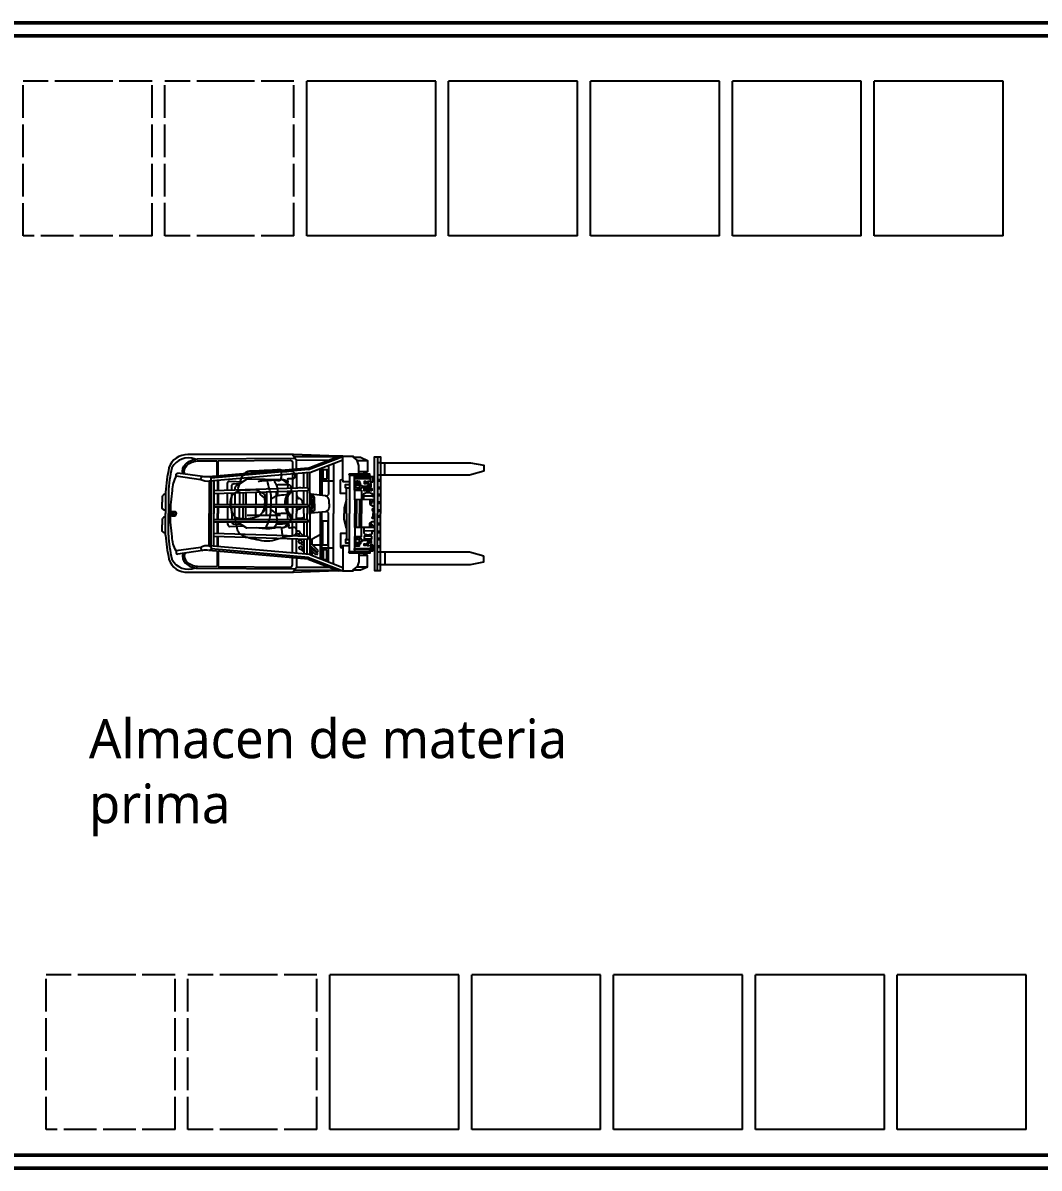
# Model space of a CAD drawing. Header units: millimetres. Extents: x 44692 to 174433, y -26273 to 14445.
# Drawn here: x 131540 to 139420, y -20286 to -11401 of the extents above; entities that cross this region are included whole.
import ezdxf

# ---------------------------------------------------------------- set-up
doc = ezdxf.new("R2010")
doc.units = ezdxf.units.MM
doc.header["$LTSCALE"] = 100
doc.linetypes.add('DASHEDX2', pattern=[3.048, 2.54, -0.508])
for name, color, linetype in [('Area proceso', 90, 'DASHEDX2'), ('Mesas-estantes', 230, 'Continuous'), ('Personal', 171, 'Continuous'), ('rotulo', 211, 'Continuous'), ('Transporte semielaborado', 30, 'Continuous')]:
    doc.layers.add(name, color=color, linetype=linetype)
doc.layers.add('Paredes', color=7, linetype='Continuous', lineweight=50)
doc.styles.add('OpenSans', font='OpenSans-Regular.ttf')

# ---------------------------------------------------------------- blocks, each defined once
blk = doc.blocks.new('pa17-16')
for points, knots in [([(5.62, 2.5537), (5.6188, 2.5427), (5.6154, 2.5253), (5.6223, 2.4901), (5.6346, 2.4293), (5.661, 2.4064), (5.685, 2.3908), (5.7322, 2.3832), (5.7723, 2.3842), (5.7881, 2.3969), (5.8018, 2.4268), (5.8146, 2.4162), (5.8324, 2.4305), (5.8382, 2.4568), (5.8318, 2.5038), (5.8344, 2.5615), (5.8137, 2.5937), (5.7944, 2.6284), (5.7307, 2.6388), (5.7037, 2.6296), (5.6679, 2.626), (5.6442, 2.6055), (5.6228, 2.5961), (5.6214, 2.5667), (5.62, 2.5537)], [0, 0, 0, 0, 0.297584, 0.631064, 1.068635, 1.39533, 1.69617, 2.097861, 2.458938, 2.716293, 3.010442, 3.199165, 3.447293, 3.731671, 4.119196, 4.541864, 4.881702, 5.22714, 5.673063, 5.989311, 6.327668, 6.644571, 6.906626, 7.259736, 7.259736, 7.259736, 7.259736]), ([(5.5575, 2.4391), (5.5549, 2.4218), (5.5525, 2.3852), (5.5491, 2.3329), (5.5712, 2.2599), (5.5431, 2.2589), (5.5029, 2.2526), (5.4793, 2.2435), (5.4785, 2.2813), (5.4499, 2.3438), (5.4658, 2.4235), (5.4776, 2.5033), (5.5116, 2.5798), (5.5552, 2.585), (5.608, 2.5962), (5.6336, 2.6001)], [0, 0, 0, 0, 0.404899, 0.829805, 1.276298, 1.516647, 1.885942, 2.122553, 2.418487, 2.881882, 3.382407, 3.897515, 4.613825, 5.020942, 5.393355, 5.393355, 5.393355, 5.393355]), ([(5.8196, 2.5846), (5.837, 2.5819), (5.8817, 2.5675), (5.9755, 2.5418), (5.972, 2.4609), (5.9791, 2.3926), (5.9812, 2.315), (5.9891, 2.2612), (5.9692, 2.2664), (5.9401, 2.2663), (5.9063, 2.2668), (5.9005, 2.2811), (5.909, 2.3184), (5.9007, 2.3606), (5.9019, 2.4011), (5.8964, 2.4238), (5.8933, 2.4348)], [6.682038, 6.682038, 6.682038, 6.682038, 7.076266, 7.806153, 8.304227, 8.77662, 9.284333, 9.649979, 9.844608, 10.160206, 10.472731, 10.661147, 10.998544, 11.371438, 11.724832, 12.051545, 12.051545, 12.051545, 12.051545]), ([(5.5522, 2.3809), (5.573, 2.3653), (5.6222, 2.3398), (5.6924, 2.3383), (5.7952, 2.3323), (5.8376, 2.352), (5.881, 2.3613), (5.9019, 2.366)], [0, 0, 0, 0, 0.49262, 0.970296, 1.525877, 1.91054, 2.357805, 2.357805, 2.357805, 2.357805]), ([(5.6724, 2.3994), (5.675, 2.3947), (5.6837, 2.383), (5.7041, 2.3718), (5.7348, 2.3697), (5.774, 2.3728), (5.8085, 2.3874), (5.8116, 2.4015), (5.8144, 2.4199)], [0.121052, 0.121052, 0.121052, 0.121052, 0.297289, 0.584433, 0.895396, 1.26174, 1.600834, 1.760925, 1.760925, 1.760925, 1.760925]), ([(5.5552, 2.3206), (5.5597, 2.3147), (5.5706, 2.3043), (5.5892, 2.2916), (5.6248, 2.2913), (5.6613, 2.2967), (5.6731, 2.3154), (5.6858, 2.3299), (5.6912, 2.3378)], [0, 0, 0, 0, 0.262594, 0.520609, 0.853848, 1.185107, 1.43842, 1.738028, 1.738028, 1.738028, 1.738028]), ([(5.5867, 2.2952), (5.5866, 2.2877), (5.5872, 2.2667), (5.5883, 2.1873), (5.6353, 2.19), (5.6673, 2.2128), (5.6606, 2.2618), (5.6599, 2.2881), (5.6606, 2.3008)], [0.078483, 0.078483, 0.078483, 0.078483, 0.321516, 0.797556, 1.122606, 1.448668, 1.830958, 2.166281, 2.166281, 2.166281, 2.166281]), ([(5.7713, 2.3359), (5.7736, 2.3305), (5.7786, 2.3203), (5.7954, 2.2951), (5.8154, 2.2848), (5.8612, 2.2906), (5.8838, 2.3057), (5.8988, 2.3117), (5.9058, 2.3148)], [0, 0, 0, 0, 0.233477, 0.532145, 0.79329, 1.163492, 1.458071, 1.725911, 1.725911, 1.725911, 1.725911]), ([(5.7943, 2.2992), (5.7951, 2.2858), (5.7984, 2.2614), (5.8038, 2.2002), (5.8255, 2.1869), (5.8672, 2.191), (5.8755, 2.2117), (5.8718, 2.2605), (5.8715, 2.286), (5.871, 2.2978)], [0, 0, 0, 0, 0.353805, 0.775896, 1.041599, 1.377968, 1.615337, 2.001902, 2.313716, 2.313716, 2.313716, 2.313716]), ([(5.4915, 2.2484), (5.4936, 2.2374), (5.4981, 2.215), (5.4968, 2.1806), (5.512, 2.1445), (5.5569, 2.147), (5.5634, 2.1681), (5.5498, 2.2128), (5.5753, 2.1995), (5.5912, 2.209), (5.5741, 2.2257), (5.5617, 2.2339), (5.5559, 2.2515), (5.5556, 2.26)], [0, 0, 0, 0, 0.324329, 0.654038, 0.980089, 1.31306, 1.562526, 1.890179, 2.123217, 2.319335, 2.559559, 2.78492, 3.066636, 3.066636, 3.066636, 3.066636]), ([(5.9713, 2.2652), (5.9703, 2.2553), (5.9686, 2.234), (5.9786, 2.2017), (5.9668, 2.1644), (5.9218, 2.1628), (5.9134, 2.1832), (5.9229, 2.229), (5.8988, 2.2135), (5.882, 2.2215), (5.8976, 2.2397), (5.908, 2.248), (5.912, 2.2618), (5.9127, 2.2683)], [0.038839, 0.038839, 0.038839, 0.038839, 0.324329, 0.654038, 0.980089, 1.31306, 1.562526, 1.890179, 2.123217, 2.319335, 2.559559, 2.78492, 2.989829, 2.989829, 2.989829, 2.989829])]:
    blk.add_open_spline(points, degree=3, knots=knots)

msp = doc.modelspace()

# ---------------------------------------------------------------- linework, layer by layer
at = {"layer": 'Area proceso'}
for p, q in [((132041.479, -11854.069), (131541.479, -11854.069)), ((131541.479, -13052.692), (131541.479, -11854.069)), ((132541.479, -11854.069), (132041.479, -11854.069)), ((132541.479, -13052.692), (132541.479, -11854.069)), ((133141.479, -11853.732), (132641.479, -11853.732)), ((132641.479, -13052.354), (132641.479, -11853.732)), ((133641.479, -11853.732), (133141.479, -11853.732)), ((133641.479, -13052.354), (133641.479, -11853.732)), ((132541.479, -13052.692), (131541.479, -13052.692)), ((133141.479, -13052.354), (132641.479, -13052.354)), ((133641.479, -13052.354), (133141.479, -13052.354)), ((132220.005, -18787.805), (131720.005, -18787.805)), ((131720.005, -19986.428), (131720.005, -18787.805)), ((132720.005, -18787.805), (132220.005, -18787.805)), ((132720.005, -19986.428), (132720.005, -18787.805)), ((133320.004, -18787.468), (132820.004, -18787.468)), ((132820.004, -19986.091), (132820.004, -18787.468)), ((133820.004, -18787.468), (133320.004, -18787.468)), ((133820.004, -19986.091), (133820.004, -18787.468)), ((132720.005, -19986.428), (131720.005, -19986.428)), ((133320.004, -19986.091), (132820.004, -19986.091)), ((133820.004, -19986.091), (133320.004, -19986.091))]:
    msp.add_line(p, q, dxfattribs=at)
at = {"layer": 'Mesas-estantes'}
for p, q in [((134241.479, -11853.732), (133741.479, -11853.732)), ((133741.479, -13052.354), (133741.479, -11853.732)), ((134741.479, -11853.732), (134241.479, -11853.732)), ((134741.479, -13052.354), (134741.479, -11853.732)), ((135341.478, -11853.394), (134841.478, -11853.394)), ((134841.478, -13052.017), (134841.478, -11853.394)), ((135841.478, -11853.394), (135341.478, -11853.394)), ((135841.478, -13052.017), (135841.478, -11853.394)), ((136441.478, -11853.394), (135941.478, -11853.394)), ((135941.478, -13052.017), (135941.478, -11853.394)), ((136941.478, -11853.394), (136441.478, -11853.394)), ((136941.478, -13052.017), (136941.478, -11853.394)), ((137541.478, -11853.394), (137041.478, -11853.394)), ((137041.478, -13052.017), (137041.478, -11853.394)), ((138041.478, -11853.394), (137541.478, -11853.394)), ((138041.478, -13052.017), (138041.478, -11853.394)), ((138641.478, -11853.394), (138141.478, -11853.394)), ((138141.478, -13052.017), (138141.478, -11853.394)), ((139141.478, -11853.394), (138641.478, -11853.394)), ((139141.478, -13052.017), (139141.478, -11853.394)), ((134741.479, -13052.354), (133741.479, -13052.354)), ((135341.478, -13052.017), (134841.478, -13052.017)), ((135841.478, -13052.017), (135341.478, -13052.017)), ((136441.478, -13052.017), (135941.478, -13052.017)), ((136941.478, -13052.017), (136441.478, -13052.017)), ((137541.478, -13052.017), (137041.478, -13052.017)), ((138041.478, -13052.017), (137541.478, -13052.017)), ((138641.478, -13052.017), (138141.478, -13052.017)), ((139141.478, -13052.017), (138641.478, -13052.017)), ((134420.004, -18787.468), (133920.004, -18787.468)), ((133920.004, -19986.091), (133920.004, -18787.468)), ((134920.004, -18787.468), (134420.004, -18787.468)), ((134920.004, -19986.091), (134920.004, -18787.468)), ((135520.003, -18787.131), (135020.003, -18787.131)), ((135020.003, -19985.754), (135020.003, -18787.131)), ((136020.003, -18787.131), (135520.003, -18787.131)), ((136020.003, -19985.754), (136020.003, -18787.131)), ((136620.003, -18787.131), (136120.003, -18787.131)), ((136120.003, -19985.754), (136120.003, -18787.131)), ((137120.003, -18787.131), (136620.003, -18787.131)), ((137120.003, -19985.754), (137120.003, -18787.131)), ((137720.003, -18787.131), (137220.003, -18787.131)), ((137220.003, -19985.754), (137220.003, -18787.131)), ((138220.003, -18787.131), (137720.003, -18787.131)), ((138220.003, -19985.754), (138220.003, -18787.131)), ((138820.003, -18787.131), (138320.003, -18787.131)), ((138320.003, -19985.754), (138320.003, -18787.131)), ((139320.003, -18787.131), (138820.003, -18787.131)), ((139320.003, -19985.754), (139320.003, -18787.131)), ((134420.004, -19986.091), (133920.004, -19986.091)), ((134920.004, -19986.091), (134420.004, -19986.091)), ((135520.003, -19985.754), (135020.003, -19985.754)), ((136020.003, -19985.754), (135520.003, -19985.754)), ((136620.003, -19985.754), (136120.003, -19985.754)), ((137120.003, -19985.754), (136620.003, -19985.754)), ((137720.003, -19985.754), (137220.003, -19985.754)), ((138220.003, -19985.754), (137720.003, -19985.754)), ((138820.003, -19985.754), (138320.003, -19985.754)), ((139320.003, -19985.754), (138820.003, -19985.754))]:
    msp.add_line(p, q, dxfattribs=at)
at = {"layer": 'Paredes', "color": 0}
for p, q in [((139620.003, -11401.309), (131225.573, -11401.309)), ((137025.572, -20186.091), (137125.572, -20186.091)), ((131125.573, -20286.091), (143310.452, -20286.091))]:
    msp.add_line(p, q, dxfattribs=at)
at = {"layer": 'Paredes'}
for p, q in [((139620.003, -11401.309), (131225.573, -11401.309)), ((131225.573, -11501.309), (139520.003, -11501.309)), ((139520.003, -11501.309), (131225.573, -11501.309)), ((131225.573, -20186.091), (137025.572, -20186.091)), ((137125.572, -20186.091), (143110.452, -20186.091))]:
    msp.add_line(p, q, dxfattribs=at)
at = {"layer": 'Transporte semielaborado'}
for p, q in [((133638.45, -14750.998), (132820.211, -14750.998)), ((133980.838, -14763.326), (133638.45, -14750.998)), ((133909.054, -14834.034), (133909.054, -15060.987)), ((134021.2, -14763.326), (133980.838, -14763.326)), ((133751.806, -14855.734), (132982.031, -14922.382)), ((133763.973, -14890.199), (132985.084, -14957.636)), ((133763.973, -15048.51), (133763.973, -14890.199)), ((133845.604, -15065.595), (133845.604, -14858.714)), ((132985.084, -14957.636), (132985.084, -15208.228)), ((133020.89, -14954.536), (133020.89, -15208.228)), ((133751.217, -15007.795), (133020.89, -15031.783)), ((133857.613, -14955.826), (133857.613, -15066.856)), ((132646.53, -15041.728), (132646.53, -15208.228)), ((132668.035, -15041.728), (132668.035, -15208.228)), ((133751.217, -15030.825), (133020.89, -15054.814)), ((133661.287, -15065.51), (133675.184, -15090.848)), ((133661.287, -15087.6), (133667.115, -15097.814)), ((133886.597, -15069.899), (133771.999, -15057.868)), ((133661.287, -15175.827), (133667.115, -15165.613)), ((133661.287, -15197.917), (133675.184, -15172.578)), ((133719.487, -15126.053), (133707.404, -15126.053)), ((133719.487, -15137.373), (133707.429, -15137.373)), ((133780.394, -15126.053), (133763.973, -15126.053)), ((133780.406, -15137.373), (133763.973, -15137.373)), ((132646.53, -15374.727), (132646.53, -15208.228)), ((132668.035, -15374.727), (132668.035, -15208.228)), ((132985.084, -15458.82), (132985.084, -15208.228)), ((133020.89, -15461.92), (133020.89, -15208.228)), ((133763.973, -15214.916), (133763.973, -15373.228)), ((133886.597, -15193.528), (133771.999, -15205.559)), ((133845.604, -15197.831), (133845.604, -15557.742)), ((133857.613, -15475.419), (133857.613, -15196.57)), ((133909.054, -15582.422), (133909.054, -15202.44)), ((133751.217, -15385.63), (133020.89, -15361.642)), ((133715.784, -15384.466), (133686.434, -15356.016)), ((133763.973, -15367.945), (133763.973, -15526.256)), ((133763.973, -15526.256), (132985.084, -15458.82)), ((133751.217, -15408.661), (133020.89, -15384.672)), ((133719.487, -15438.119), (133704.119, -15427.097)), ((133831.486, -15496.621), (133763.973, -15431.177)), ((133751.806, -15560.721), (132982.031, -15494.073)), ((133719.487, -15483.345), (133707.804, -15474.966)), ((133826.659, -15514.981), (133763.973, -15470.023)), ((133796.697, -15538.718), (133763.973, -15515.249)), ((133817.827, -15527.295), (133826.659, -15514.981)), ((133820.94, -15507.502), (133831.486, -15496.621)), ((133638.45, -15665.457), (132820.211, -15665.457)), ((133980.838, -15653.129), (133630.392, -15665.457)), ((134021.2, -15653.129), (133980.838, -15653.129))]:
    msp.add_line(p, q, dxfattribs=at)
for points in [[(132779.598, -14899.264, -0.29174969), (132801.475, -14823.592, -0.17249408), (132893.076, -14784.425), (133650.528, -14778.701)], [(132796.243, -14901.624, -0.32531595), (132811.437, -14834.651, -0.17208371), (132893.607, -14799.305), (133046.66, -14798.148)], [(133052.978, -14798.1), (133614.159, -14793.86, -0.4164284), (133630.252, -14809.832), (133630.252, -14866.258)], [(134021.2, -14952.348), (134021.2, -14763.326), (134099.858, -14763.326), (134099.858, -14770.812), (134157.915, -14770.812), (134212.227, -14795.142), (134212.227, -14883.726), (134176.019, -14901.817), (134072.367, -14901.817, 1), (134072.367, -14912.034, 0.5747259)], [(132728.86, -14918.139, 0.12839317), (132697.304, -15029.883, 0.03951474), (132683.945, -15208.228, -1.63814812)], [(132728.86, -14918.139, -0.47269039), (132741.748, -14893.899, 10.01751162)], [(132985.084, -14957.636, -0.17440303), (132921.028, -14945.378), (132728.86, -14918.139)], [(132979.577, -14922.681, -0.10368536), (132932.607, -14920.953), (132741.748, -14893.899)], [(132921.028, -14945.378, -0.32735928), (132932.607, -14920.953, -0.32735928)], [(132985.084, -14957.636, 1.04694226), (132979.577, -14922.681, 0.11933666)], [(133126.245, -15028.323), (133126.442, -14975.457, -0.40282858), (133145.647, -14955.684), (133246.303, -14961.013)], [(133594.601, -15012.939), (133595.92, -14982.264, 0.42792537), (133560.782, -14947.151), (133277.277, -14941.146), (133202.644, -14989.017, 0.45596216), (133184.375, -15026.413)], [(134050.055, -15052.704), (134003.096, -15052.704), (134003.096, -14952.348, -1), (134021.2, -14952.348), (134021.2, -14959.834), (134072.367, -14959.834)], [(132646.53, -15059.107, 0.53388347), (132620.667, -15085.397), (132620.667, -15120.153)], [(133800.824, -15131.713), (133800.824, -15092.578, 0.24620148), (133788.514, -15069.094, 0.05245036), (133769.442, -15057.578, 0.05245036)], [(133914.407, -15131.713), (133914.407, -15107.674, 0.29384742), (133886.597, -15069.899, 0.1084045)], [(134182.87, -15100.013), (134184.135, -15059.572, -0.30044439), (134191.626, -15048.967, -0.18821426), (134239.695, -15048.967, -0.04017204), (134249.234, -15053.603), (134249.234, -15073.92), (134265.931, -15073.92)], [(132646.53, -15181.2, -0.53388347), (132620.667, -15154.91), (132620.667, -15120.153)], [(132693.609, -15208.228), (132693.878, -15191.622), (132720.294, -15191.622, -0.23093741), (132720.294, -15191.622, 1.42736887)], [(132693.609, -15208.228), (132693.878, -15191.622), (132720.294, -15191.622, -0.23093741), (132720.294, -15191.622, 1.42736887)], [(132720.294, -15224.834, 0.43681901), (132720.294, -15191.622, 1.02862833)], [(132720.294, -15191.622, -0.43681901), (132720.294, -15224.834, -1.02862833)], [(133800.824, -15131.713), (133800.824, -15170.849, -0.24620148), (133788.514, -15194.332, -0.05199749), (133769.616, -15205.766, -0.05199749)], [(133914.407, -15131.713), (133914.407, -15155.752, -0.29012804), (133886.921, -15193.494, -0.1084045)], [(134265.931, -15169.825), (134253.96, -15169.825, 0.66296492), (134248.713, -15178.883, -0.07469422), (134255.688, -15195.413), (134255.688, -15208.228)], [(132646.53, -15235.256, 0.53388347), (132620.667, -15261.546), (132620.667, -15296.302)], [(132728.86, -15498.316, -0.12839317), (132697.304, -15386.572, -0.03951474), (132683.945, -15208.228, 1.63814812)], [(132693.609, -15208.228), (132693.878, -15224.834), (132720.294, -15224.834, 0.23093741), (132720.294, -15224.834, -1.42736887)], [(132693.609, -15208.228), (132693.878, -15224.834), (132720.294, -15224.834, 0.23093741), (132720.294, -15224.834, -1.42736887)], [(133126.395, -15275.278), (133126.442, -15287.97, 0.40282858), (133145.647, -15307.742), (133246.303, -15302.413)], [(133595.667, -15275.278), (133595.92, -15281.162, -0.42792537), (133560.782, -15316.276), (133277.277, -15322.281), (133203.997, -15275.278)], [(134265.931, -15246.631), (134253.96, -15246.631, -0.66296492), (134248.713, -15237.572, 0.07469422), (134255.688, -15221.042), (134255.688, -15208.228)], [(132646.53, -15357.349, -0.53388347), (132620.667, -15331.059), (132620.667, -15296.302)], [(134050.055, -15363.751), (134003.096, -15363.751), (134003.096, -15464.107, 1), (134021.2, -15464.107), (134021.2, -15456.621), (134072.367, -15456.621)], [(134182.87, -15316.443), (134184.135, -15356.883, 0.30044439), (134191.626, -15367.488, 0.18821426), (134239.695, -15367.488, 0.04017204), (134249.234, -15362.852), (134249.234, -15342.535), (134265.931, -15342.535)], [(132985.084, -15458.82, 0.17440303), (132921.028, -15471.077), (132728.86, -15498.316)], [(132985.084, -15458.82, -1.04694226), (132979.577, -15493.774, -0.11933666)], [(132728.86, -15498.316, 0.47269039), (132741.748, -15522.556, -10.01751162)], [(132979.577, -15493.774, 0.10368536), (132932.607, -15495.503), (132741.748, -15522.556)], [(132779.598, -15517.191, 0.29174969), (132801.475, -15592.863, 0.17249408), (132893.076, -15632.031), (133650.528, -15637.754)], [(132796.243, -15514.832, 0.32531595), (132811.437, -15581.804, 0.17208371), (132893.607, -15617.151), (133046.66, -15618.307)], [(132921.028, -15471.077, 0.32735928), (132932.607, -15495.503, 0.32735928)], [(134021.2, -15464.107), (134021.2, -15653.129), (134099.858, -15653.129), (134099.858, -15645.643), (134157.915, -15645.643), (134212.227, -15621.314), (134212.227, -15532.729), (134176.019, -15514.638), (134072.367, -15514.638, -1), (134072.367, -15504.421, -0.5747259)], [(133052.978, -15618.355), (133614.159, -15622.595, 0.4164284), (133630.252, -15606.623), (133630.252, -15550.197)]]:
    msp.add_lwpolyline(points, format="xyb", dxfattribs=at)
for points in [[(133047.555, -14916.709), (133046.66, -14798.148)], [(133047.555, -14916.709), (133046.66, -14798.148)], [(133053.873, -14916.661), (133052.978, -14798.1)], [(133630.392, -14750.998), (133661.287, -14793.504)], [(133980.838, -14766.648), (133643.038, -14768.397)], [(133661.287, -14793.504), (133916.757, -14791.574)], [(133661.287, -14863.571), (133661.287, -14793.504)], [(133751.806, -14855.734), (133989.379, -14763.326)], [(133755.027, -14866.63), (134021.2, -14765.191)], [(133764.063, -14890.431), (134021.2, -14790.413)], [(133949.443, -14818.324), (133949.443, -15208.228)], [(134099.858, -14770.812), (134132.944, -14795.142)], [(134144.181, -14901.817), (134144.806, -14835.067), (134132.944, -14795.142), (134212.227, -14795.142)], [(134265.931, -15208.228), (134265.931, -14766.683), (134289.468, -14766.683), (134289.468, -15208.228)], [(134289.468, -14766.683), (134313.816, -14766.683), (134313.816, -15208.228)], [(134313.816, -14814.032), (134289.468, -14814.032)], [(134313.816, -14814.032), (135010.592, -14814.032), (135114.885, -14832.686), (135114.885, -14878.916)], [(134346.687, -14909.736), (134346.687, -14814.032)], [(133755.027, -14866.63), (132999.746, -14933.894)], [(133630.252, -14901.777), (133630.252, -15011.768)], [(133661.287, -14899.089), (133661.287, -15010.749)], [(133719.487, -15008.837), (133719.487, -14894.05)], [(133743.954, -14891.932), (133743.954, -15008.033)], [(133949.443, -14955.826), (133857.613, -14955.826), (133857.613, -14854.043)], [(134112.968, -15100.583), (134111.427, -14911.716), (134072.367, -14912.034), (134072.367, -15208.228)], [(134111.427, -14911.716), (134229.55, -14911.716), (134229.55, -14901.817), (134176.019, -14901.817)], [(134212.227, -14883.726), (134144.35, -14883.726)], [(134313.816, -14909.736), (134289.468, -14909.736)], [(135002.882, -14909.736), (134313.816, -14909.736)], [(135114.885, -14878.916), (135002.882, -14909.736), (135002.882, -14909.736)], [(133000.607, -14956.292), (133000.607, -15208.228)], [(133047.824, -14952.204), (133047.824, -15030.899)], [(133047.824, -14952.204), (133047.824, -15030.899)], [(133054.142, -14952.204), (133054.142, -15030.899)], [(133160.119, -15027.21), (133160.777, -14994.066), (133161.941, -14980.69), (133178.236, -14974.294), (133221.729, -14976.775)], [(133751.217, -15007.795), (133751.217, -15030.825)], [(134049.916, -15008.418), (134040.55, -15008.447), (134040.55, -14981.668), (134072.367, -14981.668)], [(134050.541, -15208.228), (134049.916, -15008.418), (134072.367, -15008.418)], [(134235.436, -14972.873), (134229.611, -14993.18), (134220.128, -14993.451), (134215.928, -14998.73), (134178.673, -14998.73), (134170.003, -14992.909), (134161.739, -14992.909), (134156.998, -14988.442), (134156.998, -14972.738), (134150.736, -14977.882)], [(134150.736, -15017.501), (134160.655, -15017.006), (134171.087, -15002.927), (134236.791, -15002.927), (134239.907, -14995.752), (134239.907, -14980.59), (134235.436, -14972.873)], [(134197.097, -14974.498), (134199.536, -14959.877), (134185.176, -14959.877), (134185.176, -14974.498), (134197.097, -14974.498)], [(134197.097, -14974.498), (134208.756, -14965.917), (134208.756, -14959.877), (134221.671, -14959.877), (134215.213, -14959.877), (134215.213, -14973.773), (134205.551, -14973.773)], [(134224.734, -14989.525), (134224.598, -14978.694), (134220.534, -14975.039), (134212.812, -14987.765), (134224.734, -14989.525)], [(134265.931, -14957.962), (134253.116, -14957.962), (134253.116, -14926.771), (134265.931, -14926.771)], [(134313.816, -14945.423), (134289.468, -14945.423)], [(134313.816, -14955.966), (134289.468, -14955.966)], [(134313.816, -15004.63), (134289.468, -15004.63)], [(134313.816, -15015.173), (134289.468, -15015.173)], [(133047.824, -15053.929), (133047.824, -15141.178)], [(133047.824, -15053.929), (133047.824, -15141.178)], [(133054.142, -15053.929), (133054.142, -15141.178)], [(133125.86, -15131.713), (133126.16, -15051.356)], [(133158.045, -15131.713), (133159.662, -15050.256)], [(133184.375, -15049.444), (133184.375, -15131.713)], [(133220.03, -15048.273), (133220.03, -15131.713)], [(133247.163, -15047.381), (133247.163, -15131.713)], [(133267.546, -15046.712), (133267.546, -15131.713)], [(133345.847, -15044.14), (133345.847, -15131.713)], [(133428.507, -15041.425), (133428.507, -15131.713)], [(133505.027, -15038.912), (133505.027, -15131.713)], [(133594.601, -15056.847), (133594.601, -15035.969)], [(133594.601, -15141.178), (133594.601, -15077.643)], [(133630.252, -15034.798), (133630.252, -15141.178)], [(133661.287, -15033.779), (133661.287, -15141.178)], [(133719.487, -15141.178), (133719.487, -15031.867)], [(133743.954, -15031.064), (133743.954, -15141.178)], [(133763.973, -15048.51), (133763.973, -15131.713)], [(134050.188, -15095.35), (134031.029, -15163.897), (134031.029, -15208.228)], [(134265.931, -15099.335), (134112.968, -15100.583), (134112.968, -15208.228)], [(134127.924, -15100.461), (134127.924, -15208.228)], [(134149.767, -15100.283), (134149.767, -15208.228)], [(134166.655, -15027.757), (134166.655, -15208.228)], [(134249.234, -15073.92), (134183.502, -15071.865)], [(134230.951, -15099.621), (134230.955, -15134.432), (134251.556, -15147.533), (134265.931, -15147.533)], [(134265.931, -15115.717), (134246.541, -15099.493)], [(134313.816, -15058.97), (134289.468, -15058.97)], [(134313.816, -15069.514), (134289.468, -15069.514)], [(133751.217, -15141.178), (133020.89, -15141.178)], [(133751.217, -15159.17), (133020.89, -15159.17)], [(133047.824, -15159.17), (133047.824, -15208.228)], [(133047.824, -15159.17), (133047.824, -15208.228)], [(133054.142, -15159.17), (133054.142, -15208.228)], [(133125.86, -15131.713), (133125.896, -15141.178)], [(133125.963, -15159.17), (133126.328, -15257.285)], [(133158.045, -15131.713), (133158.233, -15141.178)], [(133158.59, -15159.17), (133160.538, -15257.285)], [(133184.375, -15141.178), (133184.375, -15131.713)], [(133184.375, -15257.285), (133184.375, -15159.17)], [(133220.03, -15141.178), (133220.03, -15131.713)], [(133220.03, -15257.285), (133220.03, -15159.17)], [(133247.163, -15141.178), (133247.163, -15131.713)], [(133247.163, -15257.285), (133247.163, -15159.17)], [(133267.546, -15141.178), (133267.546, -15131.713)], [(133267.546, -15257.285), (133267.546, -15159.17)], [(133345.847, -15141.178), (133345.847, -15131.713)], [(133345.847, -15222.649), (133345.847, -15159.17)], [(133428.507, -15141.178), (133428.507, -15131.713)], [(133428.507, -15222.649), (133428.507, -15159.17)], [(133505.027, -15141.178), (133505.027, -15131.713)], [(133505.027, -15224.515), (133505.027, -15159.17)], [(133594.601, -15185.576), (133594.601, -15159.17)], [(133630.252, -15159.17), (133630.252, -15208.228)], [(133661.287, -15159.17), (133661.287, -15208.228)], [(133719.487, -15208.228), (133719.487, -15159.17)], [(133743.954, -15159.17), (133743.954, -15208.228)], [(133751.217, -15141.178), (133751.217, -15159.17)], [(133763.973, -15214.916), (133763.973, -15131.713)], [(134313.816, -15119.799), (134289.468, -15119.799)], [(134313.816, -15130.343), (134289.468, -15130.343)], [(134313.816, -15180.628), (134289.468, -15180.628)], [(134313.816, -15191.172), (134289.468, -15191.172)], [(133000.607, -15460.164), (133000.607, -15208.228)], [(133751.217, -15257.285), (133020.89, -15257.285)], [(133751.217, -15275.278), (133020.89, -15275.278)], [(133047.824, -15257.285), (133047.824, -15208.228)], [(133047.824, -15257.285), (133047.824, -15208.228)], [(133047.824, -15362.526), (133047.824, -15275.278)], [(133047.824, -15362.526), (133047.824, -15275.278)], [(133054.142, -15257.285), (133054.142, -15208.228)], [(133054.142, -15362.526), (133054.142, -15275.278)], [(133161.292, -15275.278), (133161.941, -15282.736), (133178.236, -15289.133), (133221.729, -15286.651)], [(133536.698, -15222.649), (133279.326, -15222.649)], [(133594.601, -15250.487), (133594.601, -15206.387)], [(133594.601, -15250.487), (133594.893, -15257.285)], [(133630.252, -15257.285), (133630.252, -15208.228)], [(133630.252, -15381.657), (133630.252, -15275.278)], [(133661.287, -15257.285), (133661.287, -15208.228)], [(133661.287, -15382.676), (133661.287, -15275.278)], [(133719.487, -15208.228), (133719.487, -15238.64)], [(133719.487, -15238.64), (133719.487, -15257.285)], [(133719.487, -15275.278), (133719.487, -15384.588)], [(133743.954, -15257.285), (133743.954, -15208.228)], [(133743.954, -15385.392), (133743.954, -15275.278)], [(133751.217, -15275.278), (133751.217, -15257.285)], [(133949.443, -15598.132), (133949.443, -15208.228)], [(134050.188, -15321.105), (134031.029, -15252.559), (134031.029, -15208.228)], [(134050.541, -15208.228), (134049.916, -15408.037), (134072.367, -15408.037)], [(134112.968, -15315.872), (134111.427, -15504.739), (134072.367, -15504.421), (134072.367, -15208.228)], [(134265.931, -15317.12), (134112.968, -15315.872), (134112.968, -15208.228)], [(134127.924, -15315.994), (134127.924, -15208.228)], [(134149.767, -15316.173), (134149.767, -15208.228)], [(134166.655, -15388.699), (134166.655, -15208.228)], [(134230.951, -15316.835), (134230.955, -15282.023), (134251.556, -15268.922), (134265.931, -15268.922)], [(134265.931, -15208.228), (134265.931, -15649.772), (134289.468, -15649.772), (134289.468, -15208.228)], [(134289.468, -15649.772), (134313.816, -15649.772), (134313.816, -15208.228)], [(134313.816, -15225.284), (134289.468, -15225.284)], [(134313.816, -15235.827), (134289.468, -15235.827)], [(133693.249, -15383.726), (133675.887, -15366.897)], [(133783.033, -15449.654), (133783.091, -15404.404), (133845.604, -15370.364)], [(134249.234, -15342.535), (134183.502, -15344.59)], [(134265.931, -15300.738), (134246.541, -15316.962)], [(134313.816, -15286.113), (134289.468, -15286.113)], [(134313.816, -15296.656), (134289.468, -15296.656)], [(134313.816, -15346.941), (134289.468, -15346.941)], [(134313.816, -15357.485), (134289.468, -15357.485)], [(133047.824, -15464.252), (133047.824, -15385.557)], [(133047.824, -15464.252), (133047.824, -15385.557)], [(133054.142, -15464.252), (133054.142, -15385.557)], [(133630.252, -15514.679), (133630.252, -15404.687)], [(133661.287, -15517.366), (133661.287, -15405.707)], [(133719.487, -15456.767), (133695.287, -15439.411)], [(133719.487, -15409.16), (133717.841, -15407.564)], [(133719.487, -15407.618), (133719.487, -15522.405)], [(133743.954, -15524.523), (133743.954, -15408.422)], [(133751.217, -15408.661), (133751.217, -15385.63)], [(133820.94, -15507.502), (133763.973, -15452.281)], [(133845.604, -15454.301), (133787.827, -15454.301)], [(134049.916, -15408.037), (134040.55, -15408.008), (134040.55, -15434.787), (134072.367, -15434.787)], [(134150.736, -15398.954), (134160.655, -15399.449), (134171.087, -15413.528), (134236.791, -15413.528), (134239.907, -15420.703), (134239.907, -15435.866), (134235.436, -15443.582)], [(134235.436, -15443.582), (134229.611, -15423.275), (134220.128, -15423.005), (134215.928, -15417.725), (134178.673, -15417.725), (134170.003, -15423.546), (134161.739, -15423.546), (134156.998, -15428.014), (134156.998, -15443.717), (134150.736, -15438.573)], [(134197.097, -15441.957), (134199.536, -15456.578), (134185.176, -15456.578), (134185.176, -15441.957), (134197.097, -15441.957)], [(134197.097, -15441.957), (134208.756, -15450.538), (134208.756, -15456.578), (134221.671, -15456.578), (134215.213, -15456.578), (134215.213, -15442.682), (134205.551, -15442.682)], [(134224.734, -15426.931), (134224.598, -15437.761), (134220.534, -15441.416), (134212.812, -15428.69), (134224.734, -15426.931)], [(134265.931, -15458.493), (134253.116, -15458.493), (134253.116, -15489.685), (134265.931, -15489.685)], [(134313.816, -15401.282), (134289.468, -15401.282)], [(134313.816, -15411.826), (134289.468, -15411.826)], [(133755.027, -15549.825), (132999.746, -15482.561)], [(133047.555, -15499.747), (133046.66, -15618.307)], [(133047.555, -15499.747), (133046.66, -15618.307)], [(133053.873, -15499.794), (133052.978, -15618.355)], [(133719.487, -15501.992), (133698.973, -15487.28)], [(133817.827, -15527.295), (133763.973, -15488.671)], [(133764.063, -15526.025), (134021.2, -15626.043)], [(133782.926, -15533.362), (133782.966, -15502.292)], [(133782.99, -15483.662), (133783.006, -15470.731)], [(133949.443, -15475.419), (133857.613, -15475.419), (133857.613, -15562.413)], [(134111.427, -15504.739), (134229.55, -15504.739), (134229.55, -15514.638), (134176.019, -15514.638)], [(134144.181, -15514.638), (134144.806, -15581.388), (134132.944, -15621.314), (134212.227, -15621.314)], [(134212.227, -15532.729), (134144.35, -15532.729)], [(134313.816, -15460.489), (134289.468, -15460.489)], [(134313.816, -15471.033), (134289.468, -15471.033)], [(134313.816, -15506.719), (134289.468, -15506.719)], [(135002.882, -15506.719), (134313.816, -15506.719)], [(134313.816, -15602.423), (135010.592, -15602.423), (135114.885, -15583.769), (135114.885, -15537.539)], [(134346.687, -15506.719), (134346.687, -15602.423)], [(135114.885, -15537.539), (135002.882, -15506.719), (135002.882, -15506.719)], [(133630.392, -15665.457), (133661.287, -15622.951)], [(133661.287, -15552.884), (133661.287, -15622.951)], [(133661.287, -15622.951), (133916.757, -15624.882)], [(133751.806, -15560.721), (133989.379, -15653.129)], [(133755.027, -15549.825), (134021.2, -15651.265)], [(134099.858, -15645.643), (134132.944, -15621.314)], [(134313.816, -15602.423), (134289.468, -15602.423)], [(133980.838, -15649.807), (133643.038, -15648.058)]]:
    msp.add_lwpolyline(points, dxfattribs=at)
for points in [[(133897.299, -14940.676), (133867.869, -14940.676), (133867.869, -14865.816), (133897.299, -14865.816)], [(134229.55, -14911.716), (134229.55, -14911.716), (134229.55, -14928.018), (134229.55, -14928.018)], [(134253.116, -14964.824), (134236.261, -14964.824), (134236.261, -14919.908), (134253.116, -14919.908)], [(134229.55, -14928.018), (134111.626, -14928.018), (134111.626, -14936.131), (134229.55, -14936.131)], [(134150.736, -15027.757), (134112.373, -15027.685), (134111.799, -14957.345), (134150.736, -14957.345)], [(134119.523, -15007.245), (134112.206, -15007.242), (134111.799, -14957.345), (134119.523, -14957.345)], [(134150.736, -15007.245), (134119.523, -15007.245), (134119.523, -14984.787), (134150.736, -14984.787)], [(134136.88, -14957.345), (134128.21, -14957.345), (134128.21, -14973.685), (134136.88, -14973.685)], [(134131.268, -15027.757), (134150.736, -15027.757), (134150.736, -15007.245), (134131.268, -15007.245)], [(134245.937, -15032.124), (134185.383, -15032.124), (134185.383, -15013.408), (134245.937, -15013.408)], [(134166.655, -15027.757), (134112.374, -15027.757), (134112.374, -15027.757), (134166.655, -15027.757)], [(133865.315, -15265.308), (133903.528, -15265.308), (133903.528, -15453.704), (133865.315, -15453.704)], [(134150.736, -15388.699), (134112.373, -15388.77), (134111.799, -15459.11), (134150.736, -15459.11)], [(134119.523, -15409.21), (134112.206, -15409.213), (134111.799, -15459.11), (134119.523, -15459.11)], [(134166.655, -15388.699), (134112.374, -15388.699), (134112.374, -15388.699), (134166.655, -15388.699)], [(134150.736, -15409.21), (134119.523, -15409.21), (134119.523, -15431.668), (134150.736, -15431.668)], [(134136.88, -15459.11), (134128.21, -15459.11), (134128.21, -15442.77), (134136.88, -15442.77)], [(134131.268, -15388.699), (134150.736, -15388.699), (134150.736, -15409.21), (134131.268, -15409.21)], [(134245.937, -15384.332), (134185.383, -15384.332), (134185.383, -15403.047), (134245.937, -15403.047)], [(134253.116, -15451.631), (134236.261, -15451.631), (134236.261, -15496.547), (134253.116, -15496.547)], [(133897.299, -15489.865), (133867.869, -15489.865), (133867.869, -15564.725), (133897.299, -15564.725)], [(134229.55, -15488.437), (134111.626, -15488.437), (134111.626, -15480.324), (134229.55, -15480.324)], [(134229.55, -15504.739), (134229.55, -15504.739), (134229.55, -15488.437), (134229.55, -15488.437)]]:
    msp.add_lwpolyline(points, close=True, dxfattribs=at)
for centre, radius in [((134244.689, -15120.084), 6.269), ((132707.97, -15207.995), 8.075), ((132707.97, -15208.461), 8.075), ((133674.648, -15353.955), 13.001), ((134244.689, -15296.371), 6.269), ((133691.117, -15427.097), 13.001), ((133694.803, -15474.965), 13.001)]:
    msp.add_circle(centre, radius, dxfattribs=at)
for centre, radius, start, end in [((132813.355, -14898.253), 147.414, 87.3344536, 162.4032423), ((132821.879, -14920.665), 144.053, 68.427947, 152.2929369), ((133798.517, -15107.04), 1153.837, 167.3159825, 176.7551135), ((133820.022, -15107.04), 1153.837, 167.3159825, 176.7551135), ((133626.417, -15055.935), 14.593, 74.7647051, 136.6296328), ((133772.936, -15048.943), 8.974, 177.23547, 264.0067629), ((133892.433, -15051.854), 18.965, 252.0785656, 331.2114963), ((133892.433, -15211.573), 18.965, 28.7885037, 107.9214344), ((133626.417, -15207.491), 14.593, 223.3703672, 285.2352949), ((133772.936, -15214.483), 8.974, 95.9932371, 182.76453), ((133798.517, -15309.415), 1153.837, 183.2448865, 192.6840175), ((133820.022, -15309.415), 1153.837, 183.2448865, 192.6840175), ((132808.541, -15521.738), 141.77, 196.8228056, 274.7214384), ((132821.879, -15495.791), 144.053, 207.7070631, 291.572053)]:
    msp.add_arc(centre, radius, start, end, dxfattribs=at)
at = {"layer": 'Transporte semielaborado', "extrusion": (0, 0, -1)}
for start_param, end_param in [(2.86345869, 3.36859738), (1.498188, 2.44784428), (4.00287084, 5.42948497), (6.78207083, 7.63637938), (5.9330589, 6.47746848)]:
    msp.add_ellipse((133681.85, -15131.713), major_axis=(0.411, -125.571), ratio=0.86483793, start_param=start_param, end_param=end_param, dxfattribs=at)
at = {"layer": 'Transporte semielaborado'}
for points, knots in [([(133583.518, -15141.178), (133582.704, -15129.649), (133583.366, -15117.975), (133588.262, -15092.011), (133593.506, -15078.004), (133608.044, -15053.475), (133615.809, -15045.914), (133616.589, -15045.149)], [1.49256675, 1.49256675, 1.49256675, 1.49256675, 1.78922097, 1.78922097, 2.17506295, 2.17506295, 2.55979328, 2.55979328, 2.55979328, 2.55979328]), ([(133661.287, -15106.981), (133661.516, -15106.49), (133661.749, -15106.009), (133663.17, -15103.201), (133664.436, -15101.168), (133666.201, -15098.775), (133666.628, -15098.23), (133667.056, -15097.71)], [2.069070458, 2.069070458, 2.069070458, 2.069070458, 2.104299086, 2.104299086, 2.280071968, 2.280071968, 2.335038628, 2.335038628, 2.335038628, 2.335038628]), ([(133675.141, -15090.769), (133676.176, -15090.211), (133677.136, -15089.811), (133678.992, -15089.206), (133679.822, -15089.046), (133681.544, -15088.887), (133682.392, -15088.902), (133684.101, -15089.128), (133684.945, -15089.321), (133687.024, -15090.071), (133688.209, -15090.624), (133690.664, -15092.139), (133691.9, -15093.051), (133695.081, -15095.955), (133697.048, -15098.182), (133700.106, -15102.709), (133701.292, -15104.788), (133703.491, -15109.508), (133704.478, -15112.108), (133706.342, -15118.46), (133707.068, -15122.267), (133707.78, -15130.287), (133707.746, -15134.43), (133707.234, -15139.313), (133707.113, -15140.25), (133706.971, -15141.178)], [2.70808902, 2.70808902, 2.70808902, 2.70808902, 2.87019269, 2.87019269, 3.06418156, 3.06418156, 3.25817042, 3.25817042, 3.44666792, 3.44666792, 3.63516541, 3.63516541, 3.81271772, 3.81271772, 4.05309107, 4.05309107, 4.22129519, 4.22129519, 4.38949931, 4.38949931, 4.61343605, 4.61343605, 4.83737279, 4.83737279, 4.89116741, 4.89116741, 4.89116741, 4.89116741]), ([(133763.973, -15067.747), (133770.492, -15079.232), (133775.269, -15092.129), (133780.865, -15120.267), (133781.305, -15135.599), (133777.168, -15165.281), (133772.592, -15179.617), (133765.272, -15193.551), (133764.631, -15194.722), (133763.973, -15195.879)], [4.1347269, 4.1347269, 4.1347269, 4.1347269, 4.49011488, 4.49011488, 4.87595687, 4.87595687, 5.26179886, 5.26179886, 5.29767743, 5.29767743, 5.29767743, 5.29767743]), ([(133615.809, -15217.512), (133609.127, -15210.439), (133603.241, -15202.274), (133592.767, -15182.818), (133588.566, -15171.24), (133586.028, -15159.17)], [0.744119024, 0.744119024, 0.744119024, 0.744119024, 1.017536989, 1.017536989, 1.336522279, 1.336522279, 1.336522279, 1.336522279]), ([(133667.115, -15165.613), (133665.782, -15163.989), (133664.46, -15162.105), (133663.09, -15159.742), (133662.93, -15159.458), (133662.771, -15159.17)], [7.097381213, 7.097381213, 7.097381213, 7.097381213, 7.267163406, 7.267163406, 7.289959977, 7.289959977, 7.289959977, 7.289959977]), ([(133701.039, -15159.17), (133700.339, -15160.449), (133699.605, -15161.648), (133696.963, -15165.539), (133694.931, -15167.797), (133691.303, -15171.032), (133689.54, -15172.178), (133686.448, -15173.723), (133685.216, -15174.102), (133683.329, -15174.451), (133682.645, -15174.511), (133681.99, -15174.514), (133681.046, -15174.517), (133680.04, -15174.401), (133678.268, -15173.939), (133677.575, -15173.706), (133676.271, -15173.141), (133675.739, -15172.883), (133675.184, -15172.578)], [5.27964365, 5.27964365, 5.27964365, 5.27964365, 5.38086155, 5.38086155, 5.62964451, 5.62964451, 5.87842747, 5.87842747, 6.12721043, 6.12721043, 6.28318531, 6.28318531, 6.28318531, 6.50774875, 6.50774875, 6.64410405, 6.64410405, 6.72918725, 6.72918725, 6.72918725, 6.72918725]), ([(133719.487, -15238.64), (133715.177, -15240.725), (133710.749, -15242.448), (133698.393, -15246.136), (133690.312, -15247.334), (133682.228, -15247.36), (133675.202, -15247.383), (133668.173, -15246.521), (133661.287, -15244.79)], [5.890319564, 5.890319564, 5.890319564, 5.890319564, 6.033482833, 6.033482833, 6.283185307, 6.283185307, 6.283185307, 6.5002186, 6.5002186, 6.5002186, 6.5002186])]:
    msp.add_open_spline(points, degree=3, knots=knots, dxfattribs=at)

# ---------------------------------------------------------------- block references
at = {"layer": 'Personal', "xscale": 1057.482534725978, "yscale": 1057.482534725978, "zscale": 1057.482534725978, "rotation": 89.37471537981376}
msp.add_blockref('pa17-16', (135869.677, -21221.098), dxfattribs=at)

# ---------------------------------------------------------------- texts
at = {"layer": 'rotulo', "insert": (132052.367, -16803.23), "char_height": 302.68073, "width": 4207.23427, "attachment_point": 1, "style": 'OpenSans'}
msp.add_mtext('Almacen de materia prima', dxfattribs=at)

doc.saveas('drawing.dxf')
